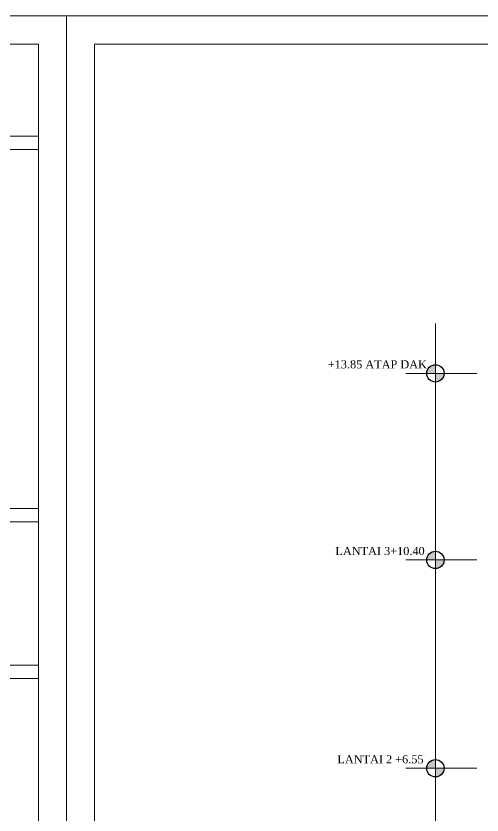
# Model space of a CAD drawing. Header units: millimetres. Extents: x -9564 to 494436, y -140371 to 4257.
# Drawn here: x 115501 to 124122, y -10513 to 4257 of the extents above; entities that cross this region are included whole.
import ezdxf
from ezdxf.enums import TextEntityAlignment as Align

# ---------------------------------------------------------------- set-up
doc = ezdxf.new("R2010")
doc.units = ezdxf.units.MM
doc.header["$MEASUREMENT"] = 0
doc.linetypes.add('DASHED2', pattern=[0.375, 0.25, -0.125])
for name, color, linetype, lineweight in [('DIM', 1, 'Continuous', 5), ('LEGEND', 1, 'DASHED2', 50), ('XR-KOP A3_MOZART$0$KOP-A1$0$A-GRSKOP', 1, 'Continuous', 5)]:
    doc.layers.add(name, color=color, linetype=linetype, lineweight=lineweight)
doc.layers.add('ht', color=14, linetype='Continuous')
doc.layers.add('TEXT', color=4, linetype='Continuous')
doc.styles.add('style1', font='times.ttf', dxfattribs={"height": 0.15})

# ---------------------------------------------------------------- blocks, each defined once
blk = doc.blocks.new('hsdh')
at = {"layer": 'XR-KOP A3_MOZART$0$KOP-A1$0$A-GRSKOP', "linetype": 'Continuous', "lineweight": 5}
for p, q in [((140385, 80618), (145017, 80618)), ((140385, 74466), (145017, 74466)), ((140385, 74244), (145017, 74244)), ((140385, 71876), (145017, 71876)), ((140385, 71654), (145017, 71654))]:
    blk.add_line(p, q, dxfattribs=at)
at = {"layer": 'XR-KOP A3_MOZART$0$KOP-A1$0$A-GRSKOP', "color": 0, "linetype": 'Continuous', "lineweight": 5}
blk.add_lwpolyline([(145480, 82601), (107945, 82601), (107945, 56197), (145480, 56197)], close=True, dxfattribs=at)
at = {"layer": 'XR-KOP A3_MOZART$0$KOP-A1$0$A-GRSKOP', "color": 5, "linetype": 'Continuous', "lineweight": 5}
blk.add_lwpolyline([(145017, 82138), (108409, 82138), (108409, 56660), (145017, 56660)], close=True, dxfattribs=at)
at = {"layer": 'XR-KOP A3_MOZART$0$KOP-A1$0$A-GRSKOP', "linetype": 'Continuous', "lineweight": 5}
blk.add_lwpolyline([(145017, 80396), (140385, 80396)], dxfattribs=at)
blk = doc.blocks.new('A$C459A4C15')
at = {"layer": 'ht'}
h = blk.add_hatch(color=256, dxfattribs=at)
h.paths.add_polyline_path([(0, 0.0801), (0, 0), (-0.0801, 0, -0.414214)])
h.paths.add_polyline_path([(0, 0), (0.0801, 0, -0.414214), (0, -0.0801)])
blk.add_circle((0, 0), 0.0801, dxfattribs=at)

msp = doc.modelspace()

# ---------------------------------------------------------------- linework, layer by layer
at = {"layer": 'DIM', "color": 1, "linetype": 'ByBlock'}
for p, q in [((123259.5828, -1426.5377, 0), (123259.5828, -16812.9079, 0)), ((122715.0511, -2348.8943), (124023.2534, -2348.8943)), ((122715.0511, -5798.8937, 0), (124023.2534, -5798.8937, 0)), ((122715.0511, -9648.893, 0), (124023.2534, -9648.893, 0))]:
    msp.add_line(p, q, dxfattribs=at)

# ---------------------------------------------------------------- block references
at = {"xscale": 1999.999623816605, "yscale": 1999.999623816605, "zscale": 1999.999623816605}
for p in [(123259.5828, -2348.8943), (123259.5828, -5798.8937, 0), (123259.5828, -9648.893, 0)]:
    msp.add_blockref('A$C459A4C15', p, dxfattribs=at)
at = {"layer": 'LEGEND', "xscale": 1.118963964633539, "yscale": 1.118963964633539, "zscale": 1.118963964633539}
for p in [(-46350.945, -88170.8627), (-4350.9529, -88170.8627)]:
    msp.add_blockref('hsdh', p, dxfattribs=at)

# ---------------------------------------------------------------- texts
at = {"layer": 'TEXT', "style": 'style1'}
for s, p in [('+13.85 ATAP DAK', (123102.3203, -2257.4767)), ('LANTAI 3+10.40', (123060.5965, -5707.476, 0)), ('LANTAI 2 +6.55', (123040.0691, -9557.4753, 0))]:
    msp.add_text(s, height=149.999972, dxfattribs=at).set_placement(p, align=Align.RIGHT)

doc.saveas('drawing.dxf')
